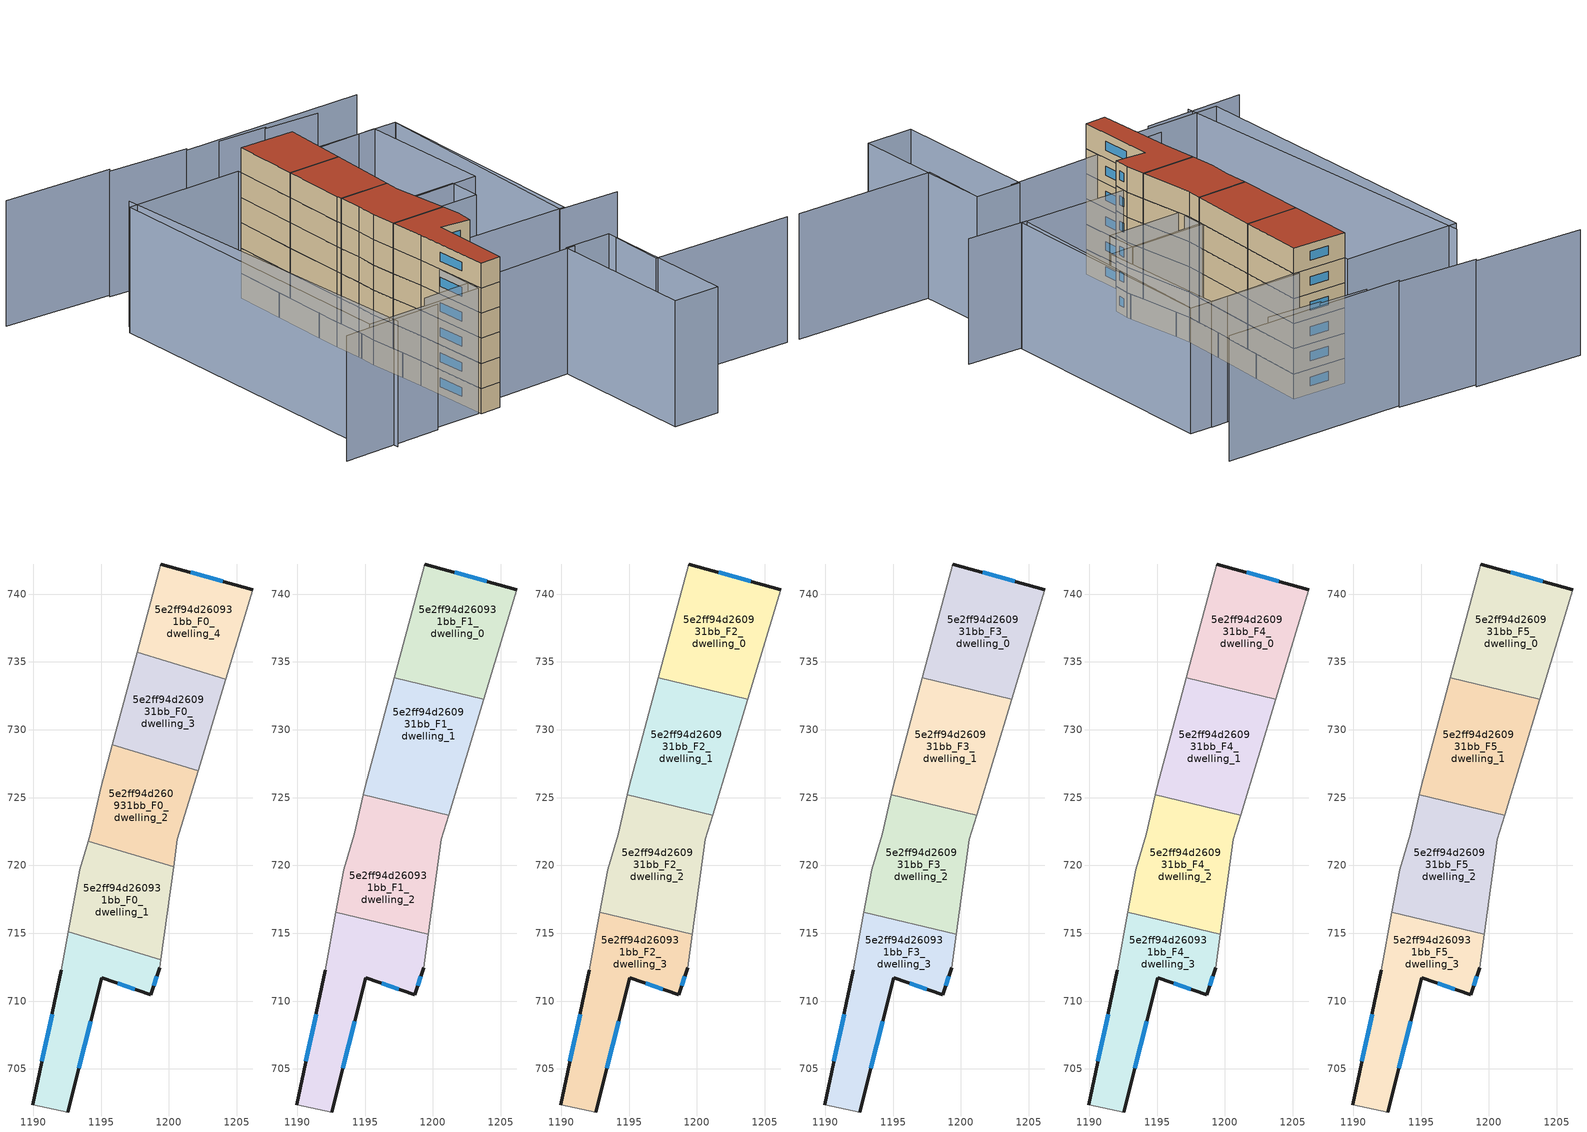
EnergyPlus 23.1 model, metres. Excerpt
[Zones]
5e2ff94d260931bb_F0_dwelling_0
 floor ground (EU_floor_Construction): 1199.41,713.04 1199.33,712.45 1198.65,710.48 1195.06,711.73 1192.54,701.82 1189.95,702.36 1192.07,712.26 1192.59,715.1 z0
 wall outside (EU_wall_Construction): 1192.07,712.26 1189.95,702.36 / 1192.54,701.82 1195.06,711.73 1198.65,710.48 1199.33,712.45 z0:3
 wall adiabatic (EU_wall_Construction): 1189.95,702.36 1192.54,701.82 / 1192.59,715.1 1192.07,712.26 / 1199.33,712.45 1199.41,713.04 z0:3
 wall to 5e2ff94d260931bb_F0_dwelling_1 (EU_wall_Construction): 1199.41,713.04 1192.59,715.1 z0:3
 window (EU_Window_Construction): 1191.38,709.04 1190.64,705.58 / 1198.87,711.12 1199.11,711.81 / 1196.23,711.33 1197.48,710.89 / 1193.36,705.04 1194.24,708.51 z0.98:2.02
5e2ff94d260931bb_F0_dwelling_1
 floor ground (EU_floor_Construction): 1200.35,719.89 1199.41,713.04 1192.59,715.1 1193.42,719.67 1194.06,721.79 z0
 wall adiabatic (EU_wall_Construction): 1194.06,721.79 1193.42,719.67 1192.59,715.1 / 1199.41,713.04 1200.35,719.89 z0:3
 wall to 5e2ff94d260931bb_F0_dwelling_2 (EU_wall_Construction): 1200.35,719.89 1194.06,721.79 z0:3
5e2ff94d260931bb_F0_dwelling_2
 floor ground (EU_floor_Construction): 1202.15,726.98 1200.63,721.94 1200.35,719.89 1194.06,721.79 1194.21,722.28 1195.02,725.83 1195.83,728.89 z0
 wall adiabatic (EU_wall_Construction): 1200.35,719.89 1200.63,721.94 1202.15,726.98 / 1195.83,728.89 1195.02,725.83 1194.21,722.28 1194.06,721.79 z0:3
 wall to 5e2ff94d260931bb_F0_dwelling_3 (EU_wall_Construction): 1202.15,726.98 1195.83,728.89 z0:3
5e2ff94d260931bb_F0_dwelling_3
 floor ground (EU_floor_Construction): 1204.19,733.72 1202.15,726.98 1195.83,728.89 1197.65,735.71 z0
 wall adiabatic (EU_wall_Construction): 1197.65,735.71 1195.83,728.89 / 1202.15,726.98 1204.19,733.72 z0:3
 wall to 5e2ff94d260931bb_F0_dwelling_4 (EU_wall_Construction): 1204.19,733.73 1197.65,735.71 z0:3
5e2ff94d260931bb_F0_dwelling_4
 floor ground (EU_floor_Construction): 1206.19,740.31 1204.19,733.72 1197.65,735.71 1199.38,742.22 z0
 wall outside (EU_wall_Construction): 1206.19,740.31 1199.38,742.22 z0:3
 wall adiabatic (EU_wall_Construction): 1199.38,742.22 1197.65,735.71 / 1204.19,733.72 1206.19,740.31 z0:3
 window (EU_Window_Construction): 1203.97,740.93 1201.59,741.6 z0.98:2.02
5e2ff94d260931bb_F1_dwelling_0
 floor to 5e2ff94d260931bb_F0_dwelling_4 (EU_floor_Construction): 1206.19,740.31 1204.19,733.72 1197.65,735.71 1199.38,742.22 z3
 floor to 5e2ff94d260931bb_F0_dwelling_3 (EU_floor_Construction): 1204.19,733.72 1203.75,732.26 1197.15,733.82 1197.65,735.71 z3
 wall outside (EU_wall_Construction): 1206.19,740.31 1199.38,742.22 z3:6
 wall adiabatic (EU_wall_Construction): 1199.38,742.22 1197.15,733.83 / 1203.75,732.26 1206.19,740.31 z3:6
 wall to 5e2ff94d260931bb_F1_dwelling_1 (EU_wall_Construction): 1197.15,733.83 1203.75,732.26 z3:6
 window (EU_Window_Construction): 1203.97,740.93 1201.59,741.6 z3.98:5.02
5e2ff94d260931bb_F1_dwelling_1
 floor to 5e2ff94d260931bb_F0_dwelling_3 (EU_floor_Construction): 1203.75,732.26 1202.15,726.98 1195.83,728.89 1197.15,733.82 z3
 floor to 5e2ff94d260931bb_F0_dwelling_2 (EU_floor_Construction): 1202.15,726.98 1201.16,723.7 1194.87,725.19 1195.02,725.83 1195.83,728.89 z3
 wall adiabatic (EU_wall_Construction): 1201.16,723.7 1203.75,732.26 / 1197.15,733.83 1195.02,725.83 1194.87,725.19 z3:6
 wall to 5e2ff94d260931bb_F1_dwelling_2 (EU_wall_Construction): 1194.87,725.19 1201.16,723.7 z3:6
5e2ff94d260931bb_F1_dwelling_2
 floor to 5e2ff94d260931bb_F0_dwelling_1 (EU_floor_Construction): 1200.35,719.89 1199.67,714.93 1192.85,716.54 1193.42,719.67 1194.06,721.79 z3
 floor to 5e2ff94d260931bb_F0_dwelling_2 (EU_floor_Construction): 1201.16,723.7 1200.63,721.94 1200.35,719.89 1194.06,721.79 1194.21,722.28 1194.87,725.19 z3
 wall adiabatic (EU_wall_Construction): 1199.67,714.93 1200.63,721.94 1201.16,723.7 / 1194.87,725.19 1194.21,722.28 1193.42,719.67 1192.85,716.54 z3:6
 wall to 5e2ff94d260931bb_F1_dwelling_3 (EU_wall_Construction): 1192.85,716.54 1199.67,714.93 z3:6
5e2ff94d260931bb_F1_dwelling_3
 floor to 5e2ff94d260931bb_F0_dwelling_0 (EU_floor_Construction): 1199.41,713.04 1199.33,712.45 1198.65,710.48 1195.06,711.73 1192.54,701.82 1189.95,702.36 1192.07,712.26 1192.59,715.1 z3
 floor to 5e2ff94d260931bb_F0_dwelling_1 (EU_floor_Construction): 1199.67,714.93 1199.41,713.04 1192.59,715.1 1192.85,716.54 z3
 wall outside (EU_wall_Construction): 1192.54,701.82 1195.06,711.73 1198.65,710.48 1199.33,712.45 / 1192.07,712.26 1189.95,702.36 z3:6
 wall adiabatic (EU_wall_Construction): 1189.95,702.36 1192.54,701.82 / 1192.85,716.54 1192.07,712.26 / 1199.33,712.45 1199.67,714.93 z3:6
 window (EU_Window_Construction): 1193.36,705.04 1194.24,708.51 / 1191.38,709.04 1190.64,705.58 / 1198.87,711.12 1199.11,711.81 / 1196.23,711.33 1197.48,710.89 z3.98:5.02
5e2ff94d260931bb_F2_dwelling_0
 floor to 5e2ff94d260931bb_F1_dwelling_0 (EU_floor_Construction): 1206.19,740.31 1203.75,732.26 1197.15,733.83 1199.38,742.22 z6
 wall outside (EU_wall_Construction): 1206.19,740.31 1199.38,742.22 z6:9
 wall adiabatic (EU_wall_Construction): 1199.38,742.22 1197.15,733.83 / 1203.75,732.26 1206.19,740.31 z6:9
 wall to 5e2ff94d260931bb_F2_dwelling_1 (EU_wall_Construction): 1197.15,733.83 1203.75,732.26 z6:9
 window (EU_Window_Construction): 1203.97,740.93 1201.59,741.6 z6.98:8.02
5e2ff94d260931bb_F2_dwelling_1
 floor to 5e2ff94d260931bb_F1_dwelling_1 (EU_floor_Construction): 1203.75,732.26 1201.16,723.7 1194.87,725.19 1195.02,725.83 1197.15,733.83 z6
 wall adiabatic (EU_wall_Construction): 1201.16,723.7 1203.75,732.26 / 1197.15,733.83 1195.02,725.83 1194.87,725.19 z6:9
 wall to 5e2ff94d260931bb_F2_dwelling_2 (EU_wall_Construction): 1194.87,725.19 1201.16,723.7 z6:9
5e2ff94d260931bb_F2_dwelling_2
 floor to 5e2ff94d260931bb_F1_dwelling_2 (EU_floor_Construction): 1201.16,723.7 1200.63,721.94 1199.67,714.93 1192.85,716.54 1193.42,719.67 1194.21,722.28 1194.87,725.19 z6
 wall adiabatic (EU_wall_Construction): 1199.67,714.93 1200.63,721.94 1201.16,723.7 / 1194.87,725.19 1194.21,722.28 1193.42,719.67 1192.85,716.54 z6:9
 wall to 5e2ff94d260931bb_F2_dwelling_3 (EU_wall_Construction): 1192.85,716.54 1199.67,714.93 z6:9
5e2ff94d260931bb_F2_dwelling_3
 floor to 5e2ff94d260931bb_F1_dwelling_3 (EU_floor_Construction): 1199.67,714.93 1199.33,712.45 1198.65,710.48 1195.06,711.73 1192.54,701.82 1189.95,702.36 1192.07,712.26 1192.85,716.54 z6
 wall outside (EU_wall_Construction): 1192.54,701.82 1195.06,711.73 1198.65,710.48 1199.33,712.45 / 1192.07,712.26 1189.95,702.36 z6:9
 wall adiabatic (EU_wall_Construction): 1189.95,702.36 1192.54,701.82 / 1192.85,716.54 1192.07,712.26 / 1199.33,712.45 1199.67,714.93 z6:9
 window (EU_Window_Construction): 1193.36,705.04 1194.24,708.51 / 1191.38,709.04 1190.64,705.58 / 1198.87,711.12 1199.11,711.81 / 1196.23,711.33 1197.48,710.89 z6.98:8.02
5e2ff94d260931bb_F3_dwelling_0
 floor to 5e2ff94d260931bb_F2_dwelling_0 (EU_floor_Construction): 1206.19,740.31 1203.75,732.26 1197.15,733.83 1199.38,742.22 z9
 wall outside (EU_wall_Construction): 1206.19,740.31 1199.38,742.22 z9:12
 wall adiabatic (EU_wall_Construction): 1199.38,742.22 1197.15,733.83 / 1203.75,732.26 1206.19,740.31 z9:12
 wall to 5e2ff94d260931bb_F3_dwelling_1 (EU_wall_Construction): 1197.15,733.83 1203.75,732.26 z9:12
 window (EU_Window_Construction): 1203.97,740.93 1201.59,741.6 z9.98:11.02
5e2ff94d260931bb_F3_dwelling_1
 floor to 5e2ff94d260931bb_F2_dwelling_1 (EU_floor_Construction): 1203.75,732.26 1201.16,723.7 1194.87,725.19 1195.02,725.83 1197.15,733.83 z9
 wall adiabatic (EU_wall_Construction): 1201.16,723.7 1203.75,732.26 / 1197.15,733.83 1195.02,725.83 1194.87,725.19 z9:12
 wall to 5e2ff94d260931bb_F3_dwelling_2 (EU_wall_Construction): 1194.87,725.19 1201.16,723.7 z9:12
5e2ff94d260931bb_F3_dwelling_2
 floor to 5e2ff94d260931bb_F2_dwelling_2 (EU_floor_Construction): 1201.16,723.7 1200.63,721.94 1199.67,714.93 1192.85,716.54 1193.42,719.67 1194.21,722.28 1194.87,725.19 z9
 wall adiabatic (EU_wall_Construction): 1199.67,714.93 1200.63,721.94 1201.16,723.7 / 1194.87,725.19 1194.21,722.28 1193.42,719.67 1192.85,716.54 z9:12
 wall to 5e2ff94d260931bb_F3_dwelling_3 (EU_wall_Construction): 1192.85,716.54 1199.67,714.93 z9:12
5e2ff94d260931bb_F3_dwelling_3
 floor to 5e2ff94d260931bb_F2_dwelling_3 (EU_floor_Construction): 1199.67,714.93 1199.33,712.45 1198.65,710.48 1195.06,711.73 1192.54,701.82 1189.95,702.36 1192.07,712.26 1192.85,716.54 z9
 wall outside (EU_wall_Construction): 1192.54,701.82 1195.06,711.73 1198.65,710.48 1199.33,712.45 / 1192.07,712.26 1189.95,702.36 z9:12
 wall adiabatic (EU_wall_Construction): 1189.95,702.36 1192.54,701.82 / 1192.85,716.54 1192.07,712.26 / 1199.33,712.45 1199.67,714.93 z9:12
 window (EU_Window_Construction): 1193.36,705.04 1194.24,708.51 / 1191.38,709.04 1190.64,705.58 / 1198.87,711.12 1199.11,711.81 / 1196.23,711.33 1197.48,710.89 z9.98:11.02
5e2ff94d260931bb_F4_dwelling_0
 floor to 5e2ff94d260931bb_F3_dwelling_0 (EU_floor_Construction): 1206.19,740.31 1203.75,732.26 1197.15,733.83 1199.38,742.22 z12
 wall outside (EU_wall_Construction): 1206.19,740.31 1199.38,742.22 z12:15
 wall adiabatic (EU_wall_Construction): 1199.38,742.22 1197.15,733.83 / 1203.75,732.26 1206.19,740.31 z12:15
 wall to 5e2ff94d260931bb_F4_dwelling_1 (EU_wall_Construction): 1197.15,733.83 1203.75,732.26 z12:15
 window (EU_Window_Construction): 1203.97,740.93 1201.59,741.6 z12.98:14.02
5e2ff94d260931bb_F4_dwelling_1
 floor to 5e2ff94d260931bb_F3_dwelling_1 (EU_floor_Construction): 1203.75,732.26 1201.16,723.7 1194.87,725.19 1195.02,725.83 1197.15,733.83 z12
 wall adiabatic (EU_wall_Construction): 1201.16,723.7 1203.75,732.26 / 1197.15,733.83 1195.02,725.83 1194.87,725.19 z12:15
 wall to 5e2ff94d260931bb_F4_dwelling_2 (EU_wall_Construction): 1194.87,725.19 1201.16,723.7 z12:15
5e2ff94d260931bb_F4_dwelling_2
 floor to 5e2ff94d260931bb_F3_dwelling_2 (EU_floor_Construction): 1201.16,723.7 1200.63,721.94 1199.67,714.93 1192.85,716.54 1193.42,719.67 1194.21,722.28 1194.87,725.19 z12
 wall adiabatic (EU_wall_Construction): 1199.67,714.93 1200.63,721.94 1201.16,723.7 / 1194.87,725.19 1194.21,722.28 1193.42,719.67 1192.85,716.54 z12:15
 wall to 5e2ff94d260931bb_F4_dwelling_3 (EU_wall_Construction): 1192.85,716.54 1199.67,714.93 z12:15
5e2ff94d260931bb_F4_dwelling_3
 floor to 5e2ff94d260931bb_F3_dwelling_3 (EU_floor_Construction): 1199.67,714.93 1199.33,712.45 1198.65,710.48 1195.06,711.73 1192.54,701.82 1189.95,702.36 1192.07,712.26 1192.85,716.54 z12
 wall outside (EU_wall_Construction): 1192.54,701.82 1195.06,711.73 1198.65,710.48 1199.33,712.45 / 1192.07,712.26 1189.95,702.36 z12:15
 wall adiabatic (EU_wall_Construction): 1189.95,702.36 1192.54,701.82 / 1192.85,716.54 1192.07,712.26 / 1199.33,712.45 1199.67,714.93 z12:15
 window (EU_Window_Construction): 1193.36,705.04 1194.24,708.51 / 1191.38,709.04 1190.64,705.58 / 1198.87,711.12 1199.11,711.81 / 1196.23,711.33 1197.48,710.89 z12.98:14.02
5e2ff94d260931bb_F5_dwelling_0
 floor to 5e2ff94d260931bb_F4_dwelling_0 (EU_floor_Construction): 1206.19,740.31 1203.75,732.26 1197.15,733.83 1199.38,742.22 z15
 wall outside (EU_wall_Construction): 1206.19,740.31 1199.38,742.22 z15:18
 wall adiabatic (EU_wall_Construction): 1199.38,742.22 1197.15,733.83 / 1203.75,732.26 1206.19,740.31 z15:18
 wall to 5e2ff94d260931bb_F5_dwelling_1 (EU_wall_Construction): 1197.15,733.83 1203.75,732.26 z15:18
 window (EU_Window_Construction): 1203.97,740.93 1201.59,741.6 z15.98:17.02
 roof outside (EU_roof_Construction): 1203.75,732.26 1206.19,740.31 1199.38,742.22 1197.15,733.83 z18
5e2ff94d260931bb_F5_dwelling_1
 floor to 5e2ff94d260931bb_F4_dwelling_1 (EU_floor_Construction): 1203.75,732.26 1201.16,723.7 1194.87,725.19 1195.02,725.83 1197.15,733.83 z15
 wall adiabatic (EU_wall_Construction): 1201.16,723.7 1203.75,732.26 / 1197.15,733.83 1195.02,725.83 1194.87,725.19 z15:18
 wall to 5e2ff94d260931bb_F5_dwelling_2 (EU_wall_Construction): 1194.87,725.19 1201.16,723.7 z15:18
 roof outside (EU_roof_Construction): 1201.16,723.7 1203.75,732.26 1197.15,733.83 1195.02,725.83 1194.87,725.19 z18
5e2ff94d260931bb_F5_dwelling_2
 floor to 5e2ff94d260931bb_F4_dwelling_2 (EU_floor_Construction): 1201.16,723.7 1200.63,721.94 1199.67,714.93 1192.85,716.54 1193.42,719.67 1194.21,722.28 1194.87,725.19 z15
 wall adiabatic (EU_wall_Construction): 1199.67,714.93 1200.63,721.94 1201.16,723.7 / 1194.87,725.19 1194.21,722.28 1193.42,719.67 1192.85,716.54 z15:18
 wall to 5e2ff94d260931bb_F5_dwelling_3 (EU_wall_Construction): 1192.85,716.54 1199.67,714.93 z15:18
 roof outside (EU_roof_Construction): 1199.67,714.93 1200.63,721.94 1201.16,723.7 1194.87,725.19 1194.21,722.28 1193.42,719.67 1192.85,716.54 z18
5e2ff94d260931bb_F5_dwelling_3
 floor to 5e2ff94d260931bb_F4_dwelling_3 (EU_floor_Construction): 1199.67,714.93 1199.33,712.45 1198.65,710.48 1195.06,711.73 1192.54,701.82 1189.95,702.36 1192.07,712.26 1192.85,716.54 z15
 wall outside (EU_wall_Construction): 1192.54,701.82 1195.06,711.73 1198.65,710.48 1199.33,712.45 / 1192.07,712.26 1189.95,702.36 z15:18
 wall adiabatic (EU_wall_Construction): 1189.95,702.36 1192.54,701.82 / 1192.85,716.54 1192.07,712.26 / 1199.33,712.45 1199.67,714.93 z15:18
 window (EU_Window_Construction): 1193.36,705.04 1194.24,708.51 / 1191.38,709.04 1190.64,705.58 / 1198.87,711.12 1199.11,711.81 / 1196.23,711.33 1197.48,710.89 z15.98:17.02
 roof outside (EU_roof_Construction): 1192.54,701.82 1195.06,711.73 1198.65,710.48 1199.33,712.45 1199.67,714.93 1192.85,716.54 1192.07,712.26 1189.95,702.36 z18
shading: 1184.08,705.72 1205.31,701.09 / 1170.76,706.41 1183.62,703.61 / 1225.51,687.21 1207.97,691.96 / 1207.97,691.96 1209.81,698.79 / 1219.84,706.14 1212.27,708.3 / 1212.27,708.3 1220.39,736.82 / 1185.84,747.39 1177.24,704.29 / 1217.4,745.24 1210.52,747.28 / 1210.94,747.5 1204.86,749.29 / 1201.05,750.93 1191.1,753.94 / 1223.94,744.83 1200.7,750.61 / 1191.47,754.28 1177.84,758.24 / 1210.15,700.04 1205.68,681.88 / 1205.68,681.88 1199.83,683.32 / 1199.83,683.32 1204.3,701.48 / 1204.3,701.48 1210.15,700.04 / 1210.96,721.99 1210.03,718.07 / 1210.03,718.07 1200.26,720.4 / 1200.26,720.4 1201.19,724.32 / 1201.19,724.32 1210.96,721.99 / 1220.42,736.92 1212.95,708.26 / 1212.95,708.26 1198.25,712.09 / 1198.25,712.09 1205.72,740.75 / 1205.72,740.75 1220.42,736.92 / 1199.5,742.7 1189.73,702.66 / 1189.73,702.66 1174.78,706.31 / 1174.78,706.31 1184.55,746.34 / 1184.55,746.34 1199.5,742.7 / 1205,740.58 1217.65,737.72 / 1217.65,737.72 1213.9,721.13 / 1213.9,721.13 1201.25,723.99 / 1201.25,723.99 1205,740.58 z0:15
[Building]
EU S2 Campaign: North Axis=0; Terrain=City; Solar Distribution=FullExterior
[Site:Location]
Bologna: Latitude=44.5; Longitude=11.25; Time Zone=1; Elevation=37
[SizingPeriod:WeatherFileDays]
AnnualSizingPeriod: Begin Month=1; Begin Day of Month=1; End Month=12; End Day of Month=31; Day of Week for Start Day=Monday; Use Weather File Daylight Saving Period=No; Use Weather File Rain and Snow Indicators=No
[MATERIAL]
EU_InternalMass_Material: Roughness=MediumRough; Thickness=0.1; Conductivity=1; Density=1800; Specific Heat=900; Thermal Absorptance=0.9; Solar Absorptance=0.7; Visible Absorptance=0.7
[MATERIAL:NOMASS] Roughness=MediumRough; Thermal Absorptance=0.9; Solar Absorptance=0.7; Visible Absorptance=0.7
Name | Thermal Resistance
EU_wall_NoMass | 0.905828
EU_roof_NoMass | 0.37593
EU_floor_NoMass | 0.67114
[WINDOWMATERIAL:SIMPLEGLAZINGSYSTEM]
EU_Window_SimpleGlazing: UFactor=4.52486; Solar Heat Gain Coefficient=0.85; Visible Transmittance=0.85
[CONSTRUCTION]
EU_wall_Construction: EU_wall_NoMass
EU_roof_Construction: EU_roof_NoMass
EU_floor_Construction: EU_floor_NoMass
EU_Window_Construction: EU_Window_SimpleGlazing
EU_InternalMass_Construction: EU_InternalMass_Material
[ZONE] Type=1; Multiplier=1; Ceiling Height=autocalculate; Floor Area=autocalculate; Part of Total Floor Area=Yes
Name | Volume
5e2ff94d260931bb_F0_dwelling_0; 5e2ff94d260931bb_F0_dwelling_1 | 142.142
5e2ff94d260931bb_F1_dwelling_0; 5e2ff94d260931bb_F1_dwelling_2 | 177.672
5e2ff94d260931bb_F2_dwelling_0; 5e2ff94d260931bb_F3_dwelling_0; 5e2ff94d260931bb_F4_dwelling_0; 5e2ff94d260931bb_F5_dwelling_0 | 177.689
5e2ff94d260931bb_F1_dwelling_1 | 177.664
5e2ff94d260931bb_F2_dwelling_1; 5e2ff94d260931bb_F3_dwelling_1; 5e2ff94d260931bb_F4_dwelling_1; 5e2ff94d260931bb_F5_dwelling_1 | 177.674
5e2ff94d260931bb_F0_dwelling_2; 5e2ff94d260931bb_F0_dwelling_3 | 142.143
5e2ff94d260931bb_F2_dwelling_2; 5e2ff94d260931bb_F3_dwelling_2; 5e2ff94d260931bb_F4_dwelling_2; 5e2ff94d260931bb_F5_dwelling_2 | 177.675
5e2ff94d260931bb_F1_dwelling_3; 5e2ff94d260931bb_F2_dwelling_3; 5e2ff94d260931bb_F3_dwelling_3; 5e2ff94d260931bb_F4_dwelling_3; 5e2ff94d260931bb_F5_dwelling_3 | 177.694
5e2ff94d260931bb_F0_dwelling_4 | 142.139
[INTERNALMASS] Construction=EU_InternalMass_Construction
Name | Zone or ZoneList | Surface Area
5e2ff94d260931bb_F0_dwelling_0_EU_InternalMass | 5e2ff94d260931bb_F0_dwelling_0 | 47.38
5e2ff94d260931bb_F0_dwelling_1_EU_InternalMass | 5e2ff94d260931bb_F0_dwelling_1 | 47.3805
5e2ff94d260931bb_F0_dwelling_2_EU_InternalMass | 5e2ff94d260931bb_F0_dwelling_2 | 47.3809
5e2ff94d260931bb_F0_dwelling_3_EU_InternalMass | 5e2ff94d260931bb_F0_dwelling_3 | 47.3812
5e2ff94d260931bb_F0_dwelling_4_EU_InternalMass | 5e2ff94d260931bb_F0_dwelling_4 | 47.3795
5e2ff94d260931bb_F1_dwelling_0_EU_InternalMass | 5e2ff94d260931bb_F1_dwelling_0 | 59.2298
5e2ff94d260931bb_F1_dwelling_1_EU_InternalMass | 5e2ff94d260931bb_F1_dwelling_1 | 59.2244
5e2ff94d260931bb_F1_dwelling_2_EU_InternalMass | 5e2ff94d260931bb_F1_dwelling_2 | 59.2244
5e2ff94d260931bb_F1_dwelling_3_EU_InternalMass | 5e2ff94d260931bb_F1_dwelling_3 | 59.2306
5e2ff94d260931bb_F2_dwelling_0_EU_InternalMass | 5e2ff94d260931bb_F2_dwelling_0 | 59.2298
5e2ff94d260931bb_F2_dwelling_1_EU_InternalMass | 5e2ff94d260931bb_F2_dwelling_1 | 59.2244
5e2ff94d260931bb_F2_dwelling_2_EU_InternalMass | 5e2ff94d260931bb_F2_dwelling_2 | 59.2244
5e2ff94d260931bb_F2_dwelling_3_EU_InternalMass | 5e2ff94d260931bb_F2_dwelling_3 | 59.2306
5e2ff94d260931bb_F3_dwelling_0_EU_InternalMass | 5e2ff94d260931bb_F3_dwelling_0 | 59.2298
5e2ff94d260931bb_F3_dwelling_1_EU_InternalMass | 5e2ff94d260931bb_F3_dwelling_1 | 59.2244
5e2ff94d260931bb_F3_dwelling_2_EU_InternalMass | 5e2ff94d260931bb_F3_dwelling_2 | 59.2244
5e2ff94d260931bb_F3_dwelling_3_EU_InternalMass | 5e2ff94d260931bb_F3_dwelling_3 | 59.2306
5e2ff94d260931bb_F4_dwelling_0_EU_InternalMass | 5e2ff94d260931bb_F4_dwelling_0 | 59.2298
5e2ff94d260931bb_F4_dwelling_1_EU_InternalMass | 5e2ff94d260931bb_F4_dwelling_1 | 59.2244
5e2ff94d260931bb_F4_dwelling_2_EU_InternalMass | 5e2ff94d260931bb_F4_dwelling_2 | 59.2244
5e2ff94d260931bb_F4_dwelling_3_EU_InternalMass | 5e2ff94d260931bb_F4_dwelling_3 | 59.2306
5e2ff94d260931bb_F5_dwelling_0_EU_InternalMass | 5e2ff94d260931bb_F5_dwelling_0 | 59.2298
5e2ff94d260931bb_F5_dwelling_1_EU_InternalMass | 5e2ff94d260931bb_F5_dwelling_1 | 59.2244
5e2ff94d260931bb_F5_dwelling_2_EU_InternalMass | 5e2ff94d260931bb_F5_dwelling_2 | 59.2244
5e2ff94d260931bb_F5_dwelling_3_EU_InternalMass | 5e2ff94d260931bb_F5_dwelling_3 | 59.2306
[OTHEREQUIPMENT] Fuel Type=Electricity; Design Level Calculation Method=Watts/Area; Power per Zone Floor Area=1; Fraction Latent=0; Fraction Radiant=0; Fraction Lost=0; Carbon Dioxide Generation Rate=0; EndUse Subcategory=EU_Step8_InternalGains
Name | Zone or ZoneList or Space or SpaceList | Schedule
EU_Step8_InternalGain_5e2ff94d260931bb_F0_dwelling_0_f000 | 5e2ff94d260931bb_F0_dwelling_0 | EU_Step8_GainSchedule_5e2ff94d260931bb_F0_dwelling_0_f000
EU_Step8_InternalGain_5e2ff94d260931bb_F0_dwelling_1_f000 | 5e2ff94d260931bb_F0_dwelling_1 | EU_Step8_GainSchedule_5e2ff94d260931bb_F0_dwelling_1_f000
EU_Step8_InternalGain_5e2ff94d260931bb_F0_dwelling_2_f000 | 5e2ff94d260931bb_F0_dwelling_2 | EU_Step8_GainSchedule_5e2ff94d260931bb_F0_dwelling_2_f000
EU_Step8_InternalGain_5e2ff94d260931bb_F0_dwelling_3_f000 | 5e2ff94d260931bb_F0_dwelling_3 | EU_Step8_GainSchedule_5e2ff94d260931bb_F0_dwelling_3_f000
EU_Step8_InternalGain_5e2ff94d260931bb_F0_dwelling_4_f000 | 5e2ff94d260931bb_F0_dwelling_4 | EU_Step8_GainSchedule_5e2ff94d260931bb_F0_dwelling_4_f000
EU_Step8_InternalGain_5e2ff94d260931bb_F1_dwelling_0_f000 | 5e2ff94d260931bb_F1_dwelling_0 | EU_Step8_GainSchedule_5e2ff94d260931bb_F1_dwelling_0_f000
EU_Step8_InternalGain_5e2ff94d260931bb_F1_dwelling_1_f000 | 5e2ff94d260931bb_F1_dwelling_1 | EU_Step8_GainSchedule_5e2ff94d260931bb_F1_dwelling_1_f000
EU_Step8_InternalGain_5e2ff94d260931bb_F1_dwelling_2_f000 | 5e2ff94d260931bb_F1_dwelling_2 | EU_Step8_GainSchedule_5e2ff94d260931bb_F1_dwelling_2_f000
EU_Step8_InternalGain_5e2ff94d260931bb_F1_dwelling_3_f000 | 5e2ff94d260931bb_F1_dwelling_3 | EU_Step8_GainSchedule_5e2ff94d260931bb_F1_dwelling_3_f000
EU_Step8_InternalGain_5e2ff94d260931bb_F2_dwelling_0_f000 | 5e2ff94d260931bb_F2_dwelling_0 | EU_Step8_GainSchedule_5e2ff94d260931bb_F2_dwelling_0_f000
EU_Step8_InternalGain_5e2ff94d260931bb_F2_dwelling_1_f000 | 5e2ff94d260931bb_F2_dwelling_1 | EU_Step8_GainSchedule_5e2ff94d260931bb_F2_dwelling_1_f000
EU_Step8_InternalGain_5e2ff94d260931bb_F2_dwelling_2_f000 | 5e2ff94d260931bb_F2_dwelling_2 | EU_Step8_GainSchedule_5e2ff94d260931bb_F2_dwelling_2_f000
EU_Step8_InternalGain_5e2ff94d260931bb_F2_dwelling_3_f000 | 5e2ff94d260931bb_F2_dwelling_3 | EU_Step8_GainSchedule_5e2ff94d260931bb_F2_dwelling_3_f000
EU_Step8_InternalGain_5e2ff94d260931bb_F3_dwelling_0_f000 | 5e2ff94d260931bb_F3_dwelling_0 | EU_Step8_GainSchedule_5e2ff94d260931bb_F3_dwelling_0_f000
EU_Step8_InternalGain_5e2ff94d260931bb_F3_dwelling_1_f000 | 5e2ff94d260931bb_F3_dwelling_1 | EU_Step8_GainSchedule_5e2ff94d260931bb_F3_dwelling_1_f000
EU_Step8_InternalGain_5e2ff94d260931bb_F3_dwelling_2_f000 | 5e2ff94d260931bb_F3_dwelling_2 | EU_Step8_GainSchedule_5e2ff94d260931bb_F3_dwelling_2_f000
EU_Step8_InternalGain_5e2ff94d260931bb_F3_dwelling_3_f000 | 5e2ff94d260931bb_F3_dwelling_3 | EU_Step8_GainSchedule_5e2ff94d260931bb_F3_dwelling_3_f000
EU_Step8_InternalGain_5e2ff94d260931bb_F4_dwelling_0_f000 | 5e2ff94d260931bb_F4_dwelling_0 | EU_Step8_GainSchedule_5e2ff94d260931bb_F4_dwelling_0_f000
EU_Step8_InternalGain_5e2ff94d260931bb_F4_dwelling_1_f000 | 5e2ff94d260931bb_F4_dwelling_1 | EU_Step8_GainSchedule_5e2ff94d260931bb_F4_dwelling_1_f000
EU_Step8_InternalGain_5e2ff94d260931bb_F4_dwelling_2_f000 | 5e2ff94d260931bb_F4_dwelling_2 | EU_Step8_GainSchedule_5e2ff94d260931bb_F4_dwelling_2_f000
EU_Step8_InternalGain_5e2ff94d260931bb_F4_dwelling_3_f000 | 5e2ff94d260931bb_F4_dwelling_3 | EU_Step8_GainSchedule_5e2ff94d260931bb_F4_dwelling_3_f000
EU_Step8_InternalGain_5e2ff94d260931bb_F5_dwelling_0_f000 | 5e2ff94d260931bb_F5_dwelling_0 | EU_Step8_GainSchedule_5e2ff94d260931bb_F5_dwelling_0_f000
EU_Step8_InternalGain_5e2ff94d260931bb_F5_dwelling_1_f000 | 5e2ff94d260931bb_F5_dwelling_1 | EU_Step8_GainSchedule_5e2ff94d260931bb_F5_dwelling_1_f000
EU_Step8_InternalGain_5e2ff94d260931bb_F5_dwelling_2_f000 | 5e2ff94d260931bb_F5_dwelling_2 | EU_Step8_GainSchedule_5e2ff94d260931bb_F5_dwelling_2_f000
EU_Step8_InternalGain_5e2ff94d260931bb_F5_dwelling_3_f000 | 5e2ff94d260931bb_F5_dwelling_3 | EU_Step8_GainSchedule_5e2ff94d260931bb_F5_dwelling_3_f000
[ZONEVENTILATION:DESIGNFLOWRATE] Schedule=EU_AlwaysOn; Design Flow Rate Calculation Method=AirChanges/Hour; Air Changes per Hour=0.73129; Ventilation Type=Natural; Fan Pressure Rise=0; Fan Total Efficiency=1; Constant Term Coefficient=1; Temperature Term Coefficient=0; Velocity Term Coefficient=0; Velocity Squared Term Coefficient=0; Minimum Indoor Temperature=-100; Maximum Indoor Temperature=100; Delta Temperature=-100; Minimum Outdoor Temperature=-100; Maximum Outdoor Temperature=100; Maximum Wind Speed=40
Name | Zone or ZoneList or Space or SpaceList
EU_ConstantAir_5e2ff94d260931bb_F0_dwelling_0 | 5e2ff94d260931bb_F0_dwelling_0
EU_ConstantAir_5e2ff94d260931bb_F0_dwelling_1 | 5e2ff94d260931bb_F0_dwelling_1
EU_ConstantAir_5e2ff94d260931bb_F0_dwelling_2 | 5e2ff94d260931bb_F0_dwelling_2
EU_ConstantAir_5e2ff94d260931bb_F0_dwelling_3 | 5e2ff94d260931bb_F0_dwelling_3
EU_ConstantAir_5e2ff94d260931bb_F0_dwelling_4 | 5e2ff94d260931bb_F0_dwelling_4
EU_ConstantAir_5e2ff94d260931bb_F1_dwelling_0 | 5e2ff94d260931bb_F1_dwelling_0
EU_ConstantAir_5e2ff94d260931bb_F1_dwelling_1 | 5e2ff94d260931bb_F1_dwelling_1
EU_ConstantAir_5e2ff94d260931bb_F1_dwelling_2 | 5e2ff94d260931bb_F1_dwelling_2
EU_ConstantAir_5e2ff94d260931bb_F1_dwelling_3 | 5e2ff94d260931bb_F1_dwelling_3
EU_ConstantAir_5e2ff94d260931bb_F2_dwelling_0 | 5e2ff94d260931bb_F2_dwelling_0
EU_ConstantAir_5e2ff94d260931bb_F2_dwelling_1 | 5e2ff94d260931bb_F2_dwelling_1
EU_ConstantAir_5e2ff94d260931bb_F2_dwelling_2 | 5e2ff94d260931bb_F2_dwelling_2
EU_ConstantAir_5e2ff94d260931bb_F2_dwelling_3 | 5e2ff94d260931bb_F2_dwelling_3
EU_ConstantAir_5e2ff94d260931bb_F3_dwelling_0 | 5e2ff94d260931bb_F3_dwelling_0
EU_ConstantAir_5e2ff94d260931bb_F3_dwelling_1 | 5e2ff94d260931bb_F3_dwelling_1
EU_ConstantAir_5e2ff94d260931bb_F3_dwelling_2 | 5e2ff94d260931bb_F3_dwelling_2
EU_ConstantAir_5e2ff94d260931bb_F3_dwelling_3 | 5e2ff94d260931bb_F3_dwelling_3
EU_ConstantAir_5e2ff94d260931bb_F4_dwelling_0 | 5e2ff94d260931bb_F4_dwelling_0
EU_ConstantAir_5e2ff94d260931bb_F4_dwelling_1 | 5e2ff94d260931bb_F4_dwelling_1
EU_ConstantAir_5e2ff94d260931bb_F4_dwelling_2 | 5e2ff94d260931bb_F4_dwelling_2
EU_ConstantAir_5e2ff94d260931bb_F4_dwelling_3 | 5e2ff94d260931bb_F4_dwelling_3
EU_ConstantAir_5e2ff94d260931bb_F5_dwelling_0 | 5e2ff94d260931bb_F5_dwelling_0
EU_ConstantAir_5e2ff94d260931bb_F5_dwelling_1 | 5e2ff94d260931bb_F5_dwelling_1
EU_ConstantAir_5e2ff94d260931bb_F5_dwelling_2 | 5e2ff94d260931bb_F5_dwelling_2
EU_ConstantAir_5e2ff94d260931bb_F5_dwelling_3 | 5e2ff94d260931bb_F5_dwelling_3
[HVACTEMPLATE:THERMOSTAT] Constant Heating Setpoint=20; Constant Cooling Setpoint=50
EU_HeatOnly_5e2ff94d260931bb_F0_dwelling_0; EU_HeatOnly_5e2ff94d260931bb_F0_dwelling_1; EU_HeatOnly_5e2ff94d260931bb_F0_dwelling_2; EU_HeatOnly_5e2ff94d260931bb_F0_dwelling_3; EU_HeatOnly_5e2ff94d260931bb_F0_dwelling_4; EU_HeatOnly_5e2ff94d260931bb_F1_dwelling_0; EU_HeatOnly_5e2ff94d260931bb_F1_dwelling_1; EU_HeatOnly_5e2ff94d260931bb_F1_dwelling_2; EU_HeatOnly_5e2ff94d260931bb_F1_dwelling_3; EU_HeatOnly_5e2ff94d260931bb_F2_dwelling_0; EU_HeatOnly_5e2ff94d260931bb_F2_dwelling_1; EU_HeatOnly_5e2ff94d260931bb_F2_dwelling_2; EU_HeatOnly_5e2ff94d260931bb_F2_dwelling_3; EU_HeatOnly_5e2ff94d260931bb_F3_dwelling_0; EU_HeatOnly_5e2ff94d260931bb_F3_dwelling_1; EU_HeatOnly_5e2ff94d260931bb_F3_dwelling_2; EU_HeatOnly_5e2ff94d260931bb_F3_dwelling_3; EU_HeatOnly_5e2ff94d260931bb_F4_dwelling_0; EU_HeatOnly_5e2ff94d260931bb_F4_dwelling_1; EU_HeatOnly_5e2ff94d260931bb_F4_dwelling_2; EU_HeatOnly_5e2ff94d260931bb_F4_dwelling_3; EU_HeatOnly_5e2ff94d260931bb_F5_dwelling_0; EU_HeatOnly_5e2ff94d260931bb_F5_dwelling_1; EU_HeatOnly_5e2ff94d260931bb_F5_dwelling_2; EU_HeatOnly_5e2ff94d260931bb_F5_dwelling_3
[HVACTEMPLATE:ZONE:IDEALLOADSAIRSYSTEM] System Availability Schedule=EU_AlwaysOn; Maximum Heating Supply Air Temperature=50; Minimum Cooling Supply Air Temperature=13; Maximum Heating Supply Air Humidity Ratio=0.0156; Minimum Cooling Supply Air Humidity Ratio=0.0077; Heating Limit=NoLimit; Cooling Limit=NoLimit; Heating Availability Schedule=EU_AlwaysOn; Cooling Availability Schedule=EU_CoolingOff; Dehumidification Control Type=ConstantSensibleHeatRatio; Cooling Sensible Heat Ratio=0.7; Dehumidification Setpoint=60; Humidification Control Type=None; Humidification Setpoint=30; Outdoor Air Method=None; Outdoor Air Flow Rate per Person=0.00944; Outdoor Air Flow Rate per Zone Floor Area=0; Outdoor Air Flow Rate per Zone=0; Demand Controlled Ventilation Type=None; Outdoor Air Economizer Type=NoEconomizer; Heat Recovery Type=None; Sensible Heat Recovery Effectiveness=0.7; Latent Heat Recovery Effectiveness=0.65
Name | Template Thermostat
5e2ff94d260931bb_F0_dwelling_0 | EU_HeatOnly_5e2ff94d260931bb_F0_dwelling_0
5e2ff94d260931bb_F0_dwelling_1 | EU_HeatOnly_5e2ff94d260931bb_F0_dwelling_1
5e2ff94d260931bb_F0_dwelling_2 | EU_HeatOnly_5e2ff94d260931bb_F0_dwelling_2
5e2ff94d260931bb_F0_dwelling_3 | EU_HeatOnly_5e2ff94d260931bb_F0_dwelling_3
5e2ff94d260931bb_F0_dwelling_4 | EU_HeatOnly_5e2ff94d260931bb_F0_dwelling_4
5e2ff94d260931bb_F1_dwelling_0 | EU_HeatOnly_5e2ff94d260931bb_F1_dwelling_0
5e2ff94d260931bb_F1_dwelling_1 | EU_HeatOnly_5e2ff94d260931bb_F1_dwelling_1
5e2ff94d260931bb_F1_dwelling_2 | EU_HeatOnly_5e2ff94d260931bb_F1_dwelling_2
5e2ff94d260931bb_F1_dwelling_3 | EU_HeatOnly_5e2ff94d260931bb_F1_dwelling_3
5e2ff94d260931bb_F2_dwelling_0 | EU_HeatOnly_5e2ff94d260931bb_F2_dwelling_0
5e2ff94d260931bb_F2_dwelling_1 | EU_HeatOnly_5e2ff94d260931bb_F2_dwelling_1
5e2ff94d260931bb_F2_dwelling_2 | EU_HeatOnly_5e2ff94d260931bb_F2_dwelling_2
5e2ff94d260931bb_F2_dwelling_3 | EU_HeatOnly_5e2ff94d260931bb_F2_dwelling_3
5e2ff94d260931bb_F3_dwelling_0 | EU_HeatOnly_5e2ff94d260931bb_F3_dwelling_0
5e2ff94d260931bb_F3_dwelling_1 | EU_HeatOnly_5e2ff94d260931bb_F3_dwelling_1
5e2ff94d260931bb_F3_dwelling_2 | EU_HeatOnly_5e2ff94d260931bb_F3_dwelling_2
5e2ff94d260931bb_F3_dwelling_3 | EU_HeatOnly_5e2ff94d260931bb_F3_dwelling_3
5e2ff94d260931bb_F4_dwelling_0 | EU_HeatOnly_5e2ff94d260931bb_F4_dwelling_0
5e2ff94d260931bb_F4_dwelling_1 | EU_HeatOnly_5e2ff94d260931bb_F4_dwelling_1
5e2ff94d260931bb_F4_dwelling_2 | EU_HeatOnly_5e2ff94d260931bb_F4_dwelling_2
5e2ff94d260931bb_F4_dwelling_3 | EU_HeatOnly_5e2ff94d260931bb_F4_dwelling_3
5e2ff94d260931bb_F5_dwelling_0 | EU_HeatOnly_5e2ff94d260931bb_F5_dwelling_0
5e2ff94d260931bb_F5_dwelling_1 | EU_HeatOnly_5e2ff94d260931bb_F5_dwelling_1
5e2ff94d260931bb_F5_dwelling_2 | EU_HeatOnly_5e2ff94d260931bb_F5_dwelling_2
5e2ff94d260931bb_F5_dwelling_3 | EU_HeatOnly_5e2ff94d260931bb_F5_dwelling_3
[SIZING:ZONE] Zone Cooling Design Supply Air Temperature Input Method=SupplyAirTemperature; Zone Cooling Design Supply Air Temperature=13; Zone Heating Design Supply Air Temperature Input Method=SupplyAirTemperature; Zone Heating Design Supply Air Temperature=50; Zone Cooling Design Supply Air Humidity Ratio=0.008; Zone Heating Design Supply Air Humidity Ratio=0.008; Cooling Design Air Flow Method=DesignDay; Cooling Design Air Flow Rate=0; Cooling Minimum Air Flow per Zone Floor Area=0.000762; Cooling Minimum Air Flow=0; Cooling Minimum Air Flow Fraction=0.2; Heating Design Air Flow Method=DesignDay; Heating Design Air Flow Rate=0; Heating Maximum Air Flow per Zone Floor Area=0.002032; Heating Maximum Air Flow=0.141576; Heating Maximum Air Flow Fraction=0.3; Account for Dedicated Outdoor Air System=No; Dedicated Outdoor Air System Control Strategy=NeutralSupplyAir; Dedicated Outdoor Air Low Setpoint Temperature for Design=autosize; Dedicated Outdoor Air High Setpoint Temperature for Design=autosize; Zone Load Sizing Method=Sensible Load Only No Latent Load; Zone Latent Cooling Design Supply Air Humidity Ratio Input Method=HumidityRatioDifference; Zone Cooling Design Supply Air Humidity Ratio Difference=0.005; Zone Latent Heating Design Supply Air Humidity Ratio Input Method=HumidityRatioDifference; Zone Humidification Design Supply Air Humidity Ratio Difference=0.005
5e2ff94d260931bb_F0_dwelling_0; 5e2ff94d260931bb_F0_dwelling_1; 5e2ff94d260931bb_F0_dwelling_2; 5e2ff94d260931bb_F0_dwelling_3; 5e2ff94d260931bb_F0_dwelling_4; 5e2ff94d260931bb_F1_dwelling_0; 5e2ff94d260931bb_F1_dwelling_1; 5e2ff94d260931bb_F1_dwelling_2; 5e2ff94d260931bb_F1_dwelling_3; 5e2ff94d260931bb_F2_dwelling_0; 5e2ff94d260931bb_F2_dwelling_1; 5e2ff94d260931bb_F2_dwelling_2; 5e2ff94d260931bb_F2_dwelling_3; 5e2ff94d260931bb_F3_dwelling_0; 5e2ff94d260931bb_F3_dwelling_1; 5e2ff94d260931bb_F3_dwelling_2; 5e2ff94d260931bb_F3_dwelling_3; 5e2ff94d260931bb_F4_dwelling_0; 5e2ff94d260931bb_F4_dwelling_1; 5e2ff94d260931bb_F4_dwelling_2; 5e2ff94d260931bb_F4_dwelling_3; 5e2ff94d260931bb_F5_dwelling_0; 5e2ff94d260931bb_F5_dwelling_1; 5e2ff94d260931bb_F5_dwelling_2; 5e2ff94d260931bb_F5_dwelling_3
[SCHEDULE:CONSTANT]
Name | Hourly Value
EU_AlwaysOn | 1
EU_CoolingOff | 0
[SCHEDULE:FILE] Column Number=1; Rows to Skip at Top=0; Number of Hours of Data=8760; Column Separator=Comma; Interpolate to Timestep=No; Minutes per Item=60; Adjust Schedule for Daylight Savings=Yes
Name | File
EU_Step8_GainSchedule_5e2ff94d260931bb_F0_dwelling_0_f000 | ../../schedules/5e2ff94d260931bb/5e2ff94d260931bb_F0_dwelling_0_f000_gain.csv
EU_Step8_GainSchedule_5e2ff94d260931bb_F0_dwelling_1_f000 | ../../schedules/5e2ff94d260931bb/5e2ff94d260931bb_F0_dwelling_1_f000_gain.csv
EU_Step8_GainSchedule_5e2ff94d260931bb_F0_dwelling_2_f000 | ../../schedules/5e2ff94d260931bb/5e2ff94d260931bb_F0_dwelling_2_f000_gain.csv
EU_Step8_GainSchedule_5e2ff94d260931bb_F0_dwelling_3_f000 | ../../schedules/5e2ff94d260931bb/5e2ff94d260931bb_F0_dwelling_3_f000_gain.csv
EU_Step8_GainSchedule_5e2ff94d260931bb_F0_dwelling_4_f000 | ../../schedules/5e2ff94d260931bb/5e2ff94d260931bb_F0_dwelling_4_f000_gain.csv
EU_Step8_GainSchedule_5e2ff94d260931bb_F1_dwelling_0_f000 | ../../schedules/5e2ff94d260931bb/5e2ff94d260931bb_F1_dwelling_0_f000_gain.csv
EU_Step8_GainSchedule_5e2ff94d260931bb_F1_dwelling_1_f000 | ../../schedules/5e2ff94d260931bb/5e2ff94d260931bb_F1_dwelling_1_f000_gain.csv
EU_Step8_GainSchedule_5e2ff94d260931bb_F1_dwelling_2_f000 | ../../schedules/5e2ff94d260931bb/5e2ff94d260931bb_F1_dwelling_2_f000_gain.csv
EU_Step8_GainSchedule_5e2ff94d260931bb_F1_dwelling_3_f000 | ../../schedules/5e2ff94d260931bb/5e2ff94d260931bb_F1_dwelling_3_f000_gain.csv
EU_Step8_GainSchedule_5e2ff94d260931bb_F2_dwelling_0_f000 | ../../schedules/5e2ff94d260931bb/5e2ff94d260931bb_F2_dwelling_0_f000_gain.csv
EU_Step8_GainSchedule_5e2ff94d260931bb_F2_dwelling_1_f000 | ../../schedules/5e2ff94d260931bb/5e2ff94d260931bb_F2_dwelling_1_f000_gain.csv
EU_Step8_GainSchedule_5e2ff94d260931bb_F2_dwelling_2_f000 | ../../schedules/5e2ff94d260931bb/5e2ff94d260931bb_F2_dwelling_2_f000_gain.csv
EU_Step8_GainSchedule_5e2ff94d260931bb_F2_dwelling_3_f000 | ../../schedules/5e2ff94d260931bb/5e2ff94d260931bb_F2_dwelling_3_f000_gain.csv
EU_Step8_GainSchedule_5e2ff94d260931bb_F3_dwelling_0_f000 | ../../schedules/5e2ff94d260931bb/5e2ff94d260931bb_F3_dwelling_0_f000_gain.csv
EU_Step8_GainSchedule_5e2ff94d260931bb_F3_dwelling_1_f000 | ../../schedules/5e2ff94d260931bb/5e2ff94d260931bb_F3_dwelling_1_f000_gain.csv
EU_Step8_GainSchedule_5e2ff94d260931bb_F3_dwelling_2_f000 | ../../schedules/5e2ff94d260931bb/5e2ff94d260931bb_F3_dwelling_2_f000_gain.csv
EU_Step8_GainSchedule_5e2ff94d260931bb_F3_dwelling_3_f000 | ../../schedules/5e2ff94d260931bb/5e2ff94d260931bb_F3_dwelling_3_f000_gain.csv
EU_Step8_GainSchedule_5e2ff94d260931bb_F4_dwelling_0_f000 | ../../schedules/5e2ff94d260931bb/5e2ff94d260931bb_F4_dwelling_0_f000_gain.csv
EU_Step8_GainSchedule_5e2ff94d260931bb_F4_dwelling_1_f000 | ../../schedules/5e2ff94d260931bb/5e2ff94d260931bb_F4_dwelling_1_f000_gain.csv
EU_Step8_GainSchedule_5e2ff94d260931bb_F4_dwelling_2_f000 | ../../schedules/5e2ff94d260931bb/5e2ff94d260931bb_F4_dwelling_2_f000_gain.csv
EU_Step8_GainSchedule_5e2ff94d260931bb_F4_dwelling_3_f000 | ../../schedules/5e2ff94d260931bb/5e2ff94d260931bb_F4_dwelling_3_f000_gain.csv
EU_Step8_GainSchedule_5e2ff94d260931bb_F5_dwelling_0_f000 | ../../schedules/5e2ff94d260931bb/5e2ff94d260931bb_F5_dwelling_0_f000_gain.csv
EU_Step8_GainSchedule_5e2ff94d260931bb_F5_dwelling_1_f000 | ../../schedules/5e2ff94d260931bb/5e2ff94d260931bb_F5_dwelling_1_f000_gain.csv
EU_Step8_GainSchedule_5e2ff94d260931bb_F5_dwelling_2_f000 | ../../schedules/5e2ff94d260931bb/5e2ff94d260931bb_F5_dwelling_2_f000_gain.csv
EU_Step8_GainSchedule_5e2ff94d260931bb_F5_dwelling_3_f000 | ../../schedules/5e2ff94d260931bb/5e2ff94d260931bb_F5_dwelling_3_f000_gain.csv
